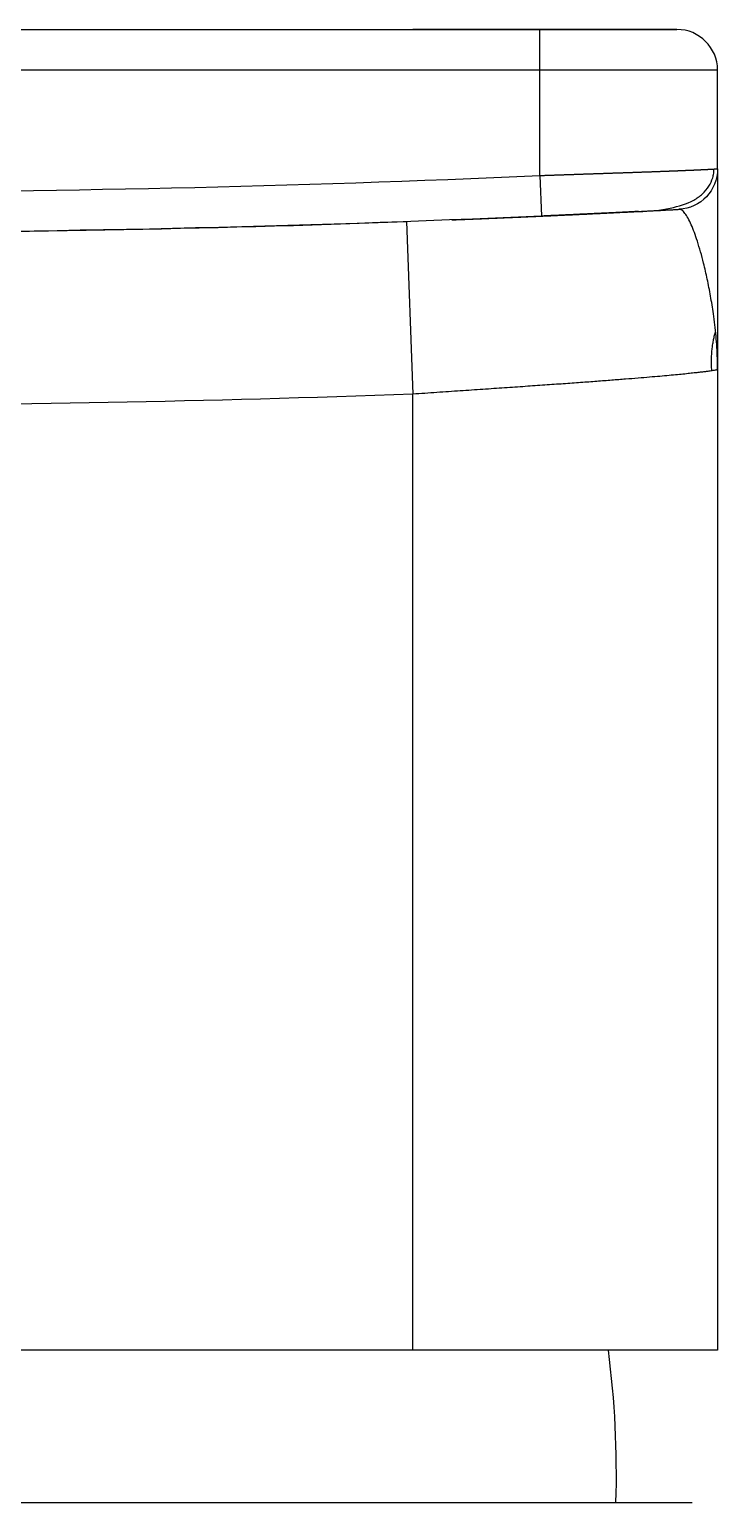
# Model space of a CAD drawing. Extents: x 1481 to 3160, y 4681 to 5260.
# Drawn here: x 1729.09 to 1742.64, y 5035.91 to 5064.91 of the extents above; entities that cross this region are included whole.
import ezdxf

# ---------------------------------------------------------------- set-up
doc = ezdxf.new("R2010")
doc.units = 0
doc.header["$LTSCALE"] = 30
doc.header["$MEASUREMENT"] = 0
doc.layers.add('\\M+5B3DF\\M+5B4E7\\M+5CFDF', color=3, linetype='CONTINUOUS', lineweight=9)

msp = doc.modelspace()

# ---------------------------------------------------------------- linework, layer by layer
at = {"layer": '\\M+5B3DF\\M+5B4E7\\M+5CFDF', "color": 0, "lineweight": -3}
for p, q in [((1710.137, 5064.907), (1739.137, 5064.907)), ((1741.837, 5064.907), (1736.637, 5064.907)), ((1739.137, 5064.107), (1739.137, 5064.907)), ((1739.137, 5064.907), (1741.837, 5064.907)), ((1741.837, 5064.907), (1741.837, 5064.907)), ((1739.137, 5064.107), (1710.137, 5064.107)), ((1739.137, 5062.032), (1739.137, 5064.107)), ((1742.637, 5064.107), (1739.137, 5064.107)), ((1742.637, 5062.165), (1742.637, 5064.107)), ((1742.637, 5064.107), (1742.637, 5064.107)), ((1739.137, 5062.032), (1739.173, 5061.233)), ((1742.637, 5062.165), (1742.637, 5058.207)), ((1736.512, 5061.125), (1736.637, 5057.727)), ((1742.637, 5058.207), (1742.637, 5038.907)), ((1736.637, 5038.907), (1736.637, 5057.727)), ((1736.637, 5038.907), (1712.637, 5038.907)), ((1742.637, 5038.907), (1736.637, 5038.907)), ((1724.637, 5035.907), (1738.698, 5035.907)), ((1738.698, 5035.907), (1742.137, 5035.907))]:
    msp.add_line(p, q, dxfattribs=at)
for centre, radius, start, end in [((1741.837, 5064.107), 0.8, 0, 90), ((1741.837, 5064.107), 0.8, 0, 90), ((1724.637, 5385.157), 323.45, 267.43062, 272.56938), ((1724.637, 5385.157), 324.25, 267.9011, 272.0989), ((1721.645, 5036.466), 19, 358.3145, 7.3821)]:
    msp.add_arc(centre, radius, start, end, dxfattribs=at)
at = {"layer": '\\M+5B3DF\\M+5B4E7\\M+5CFDF', "color": 0, "lineweight": -3, "extrusion": (0, 0, -1)}
for centre, radius, start, end in [((-1741.837, 5062.165), 0.8, 180, 266.9518), ((-1724.637, 5385.157), 324.25, 267.43062, 272.56938), ((-1724.637, 5385.157), 327.65, 267.9011, 272.0989)]:
    msp.add_arc(centre, radius, start, end, dxfattribs=at)
at = {"layer": '\\M+5B3DF\\M+5B4E7\\M+5CFDF', "color": 0, "lineweight": -3}
for points, knots in [([(1739.137, 5062.032), (1739.147, 5062.033), (1739.167, 5062.033), (1739.197, 5062.034), (1739.227, 5062.035), (1739.257, 5062.036), (1739.287, 5062.037), (1739.316, 5062.038), (1739.346, 5062.039), (1739.376, 5062.04), (1739.405, 5062.041), (1739.435, 5062.042), (1739.464, 5062.043), (1739.493, 5062.044), (1739.522, 5062.045), (1739.551, 5062.046), (1739.58, 5062.047), (1739.609, 5062.048), (1739.638, 5062.049), (1739.666, 5062.05), (1739.695, 5062.051), (1739.723, 5062.052), (1739.752, 5062.053), (1739.78, 5062.054), (1739.808, 5062.055), (1739.836, 5062.056), (1739.864, 5062.057), (1739.892, 5062.058), (1739.919, 5062.059), (1739.947, 5062.06), (1739.974, 5062.061), (1740.002, 5062.062), (1740.029, 5062.063), (1740.056, 5062.064), (1740.083, 5062.064), (1740.11, 5062.065), (1740.136, 5062.066), (1740.163, 5062.067), (1740.189, 5062.068), (1740.216, 5062.069), (1740.242, 5062.07), (1740.268, 5062.071), (1740.294, 5062.072), (1740.32, 5062.072), (1740.345, 5062.073), (1740.371, 5062.074), (1740.396, 5062.075), (1740.422, 5062.076), (1740.447, 5062.077), (1740.472, 5062.078), (1740.496, 5062.078), (1740.521, 5062.079), (1740.546, 5062.08), (1740.57, 5062.081), (1740.594, 5062.082), (1740.618, 5062.083), (1740.642, 5062.083), (1740.666, 5062.084), (1740.69, 5062.085), (1740.713, 5062.086), (1740.737, 5062.087), (1740.76, 5062.087), (1740.783, 5062.088), (1740.806, 5062.089), (1740.829, 5062.09), (1740.851, 5062.091), (1740.874, 5062.091), (1740.896, 5062.092), (1740.918, 5062.093), (1740.94, 5062.094), (1740.962, 5062.094), (1740.984, 5062.095), (1741.005, 5062.096), (1741.027, 5062.097), (1741.048, 5062.097), (1741.069, 5062.098), (1741.09, 5062.099), (1741.111, 5062.1), (1741.131, 5062.1), (1741.152, 5062.101), (1741.172, 5062.102), (1741.192, 5062.103), (1741.212, 5062.103), (1741.232, 5062.104), (1741.252, 5062.105), (1741.271, 5062.105), (1741.291, 5062.106), (1741.31, 5062.107), (1741.329, 5062.107), (1741.348, 5062.108), (1741.366, 5062.109), (1741.385, 5062.109), (1741.403, 5062.11), (1741.422, 5062.111), (1741.44, 5062.111), (1741.458, 5062.112), (1741.475, 5062.113), (1741.493, 5062.113), (1741.51, 5062.114), (1741.528, 5062.115), (1741.545, 5062.115), (1741.562, 5062.116), (1741.579, 5062.117), (1741.595, 5062.117), (1741.612, 5062.118), (1741.628, 5062.119), (1741.644, 5062.119), (1741.661, 5062.12), (1741.676, 5062.12), (1741.692, 5062.121), (1741.708, 5062.122), (1741.723, 5062.122), (1741.738, 5062.123), (1741.754, 5062.123), (1741.769, 5062.124), (1741.783, 5062.124), (1741.798, 5062.125), (1741.812, 5062.126), (1741.827, 5062.126), (1741.841, 5062.127), (1741.855, 5062.127), (1741.869, 5062.128), (1741.883, 5062.128), (1741.896, 5062.129), (1741.91, 5062.129), (1741.923, 5062.13), (1741.936, 5062.131), (1741.949, 5062.131), (1741.962, 5062.132), (1741.975, 5062.132), (1741.987, 5062.133), (1742, 5062.133), (1742.012, 5062.134), (1742.024, 5062.134), (1742.036, 5062.135), (1742.048, 5062.135), (1742.06, 5062.136), (1742.071, 5062.136), (1742.083, 5062.137), (1742.094, 5062.137), (1742.105, 5062.138), (1742.116, 5062.138), (1742.127, 5062.138), (1742.137, 5062.139), (1742.148, 5062.139), (1742.158, 5062.14), (1742.169, 5062.14), (1742.179, 5062.141), (1742.189, 5062.141), (1742.199, 5062.142), (1742.208, 5062.142), (1742.218, 5062.143), (1742.228, 5062.143), (1742.237, 5062.143), (1742.246, 5062.144), (1742.255, 5062.144), (1742.264, 5062.145), (1742.273, 5062.145), (1742.282, 5062.145), (1742.29, 5062.146), (1742.299, 5062.146), (1742.307, 5062.147), (1742.315, 5062.147), (1742.323, 5062.147), (1742.331, 5062.148), (1742.339, 5062.148), (1742.347, 5062.148), (1742.354, 5062.149), (1742.362, 5062.149), (1742.369, 5062.15), (1742.376, 5062.15), (1742.383, 5062.15), (1742.39, 5062.151), (1742.397, 5062.151), (1742.404, 5062.151), (1742.41, 5062.152), (1742.417, 5062.152), (1742.423, 5062.152), (1742.429, 5062.153), (1742.436, 5062.153), (1742.442, 5062.153), (1742.448, 5062.153), (1742.453, 5062.154), (1742.459, 5062.154), (1742.465, 5062.154), (1742.47, 5062.155), (1742.476, 5062.155), (1742.481, 5062.155), (1742.486, 5062.156), (1742.491, 5062.156), (1742.496, 5062.156), (1742.501, 5062.156), (1742.506, 5062.157), (1742.51, 5062.157), (1742.515, 5062.157), (1742.519, 5062.157), (1742.524, 5062.158), (1742.528, 5062.158), (1742.532, 5062.158), (1742.536, 5062.158), (1742.54, 5062.159), (1742.544, 5062.159), (1742.548, 5062.159), (1742.552, 5062.159), (1742.555, 5062.159), (1742.559, 5062.16), (1742.562, 5062.16), (1742.565, 5062.16), (1742.569, 5062.16), (1742.572, 5062.16), (1742.575, 5062.161), (1742.578, 5062.161), (1742.581, 5062.161), (1742.584, 5062.161), (1742.586, 5062.161), (1742.589, 5062.161), (1742.592, 5062.162), (1742.594, 5062.162), (1742.596, 5062.162), (1742.599, 5062.162), (1742.601, 5062.162), (1742.603, 5062.162), (1742.605, 5062.162), (1742.607, 5062.163), (1742.609, 5062.163), (1742.611, 5062.163), (1742.613, 5062.163), (1742.615, 5062.163), (1742.616, 5062.163), (1742.618, 5062.163), (1742.619, 5062.163), (1742.621, 5062.164), (1742.622, 5062.164), (1742.624, 5062.164), (1742.625, 5062.164), (1742.626, 5062.164), (1742.627, 5062.164), (1742.628, 5062.164), (1742.629, 5062.164), (1742.63, 5062.164), (1742.631, 5062.164), (1742.632, 5062.164), (1742.632, 5062.164), (1742.633, 5062.164), (1742.634, 5062.164), (1742.634, 5062.165), (1742.635, 5062.165), (1742.635, 5062.165), (1742.636, 5062.165), (1742.636, 5062.165), (1742.636, 5062.165), (1742.637, 5062.165), (1742.637, 5062.165), (1742.637, 5062.165), (1742.637, 5062.165), (1742.637, 5062.165), (1742.637, 5062.165)], [0, 0, 0, 0, 0.005477, 0.010942, 0.016395, 0.021836, 0.027264, 0.032681, 0.038085, 0.043477, 0.048857, 0.054225, 0.05958, 0.064923, 0.070255, 0.075574, 0.08088, 0.086175, 0.091458, 0.096728, 0.101986, 0.107232, 0.112466, 0.117687, 0.122897, 0.128094, 0.133279, 0.138452, 0.143613, 0.148762, 0.153898, 0.159022, 0.164134, 0.169234, 0.174322, 0.179398, 0.184461, 0.189512, 0.194551, 0.199578, 0.204593, 0.209596, 0.214586, 0.219564, 0.22453, 0.229484, 0.234426, 0.239355, 0.244273, 0.249178, 0.254071, 0.258952, 0.26382, 0.268677, 0.273521, 0.278353, 0.283173, 0.287981, 0.292777, 0.29756, 0.302332, 0.307091, 0.311838, 0.316573, 0.321295, 0.326006, 0.330704, 0.33539, 0.340064, 0.344726, 0.349376, 0.354013, 0.358638, 0.363252, 0.367852, 0.372441, 0.377018, 0.381582, 0.386135, 0.390675, 0.395203, 0.399718, 0.404222, 0.408713, 0.413193, 0.41766, 0.422115, 0.426557, 0.430988, 0.435406, 0.439813, 0.444207, 0.448589, 0.452958, 0.457316, 0.461661, 0.465994, 0.470315, 0.474624, 0.478921, 0.483206, 0.487478, 0.491738, 0.495986, 0.500222, 0.504446, 0.508657, 0.512857, 0.517044, 0.521219, 0.525382, 0.529533, 0.533671, 0.537797, 0.541912, 0.546014, 0.550103, 0.554181, 0.558247, 0.5623, 0.566341, 0.57037, 0.574387, 0.578392, 0.582384, 0.586365, 0.590333, 0.594289, 0.598233, 0.602164, 0.606084, 0.609991, 0.613886, 0.617769, 0.62164, 0.625499, 0.629345, 0.63318, 0.637002, 0.640812, 0.64461, 0.648395, 0.652169, 0.65593, 0.659679, 0.663416, 0.667141, 0.670854, 0.674554, 0.678243, 0.681919, 0.685583, 0.689235, 0.692874, 0.696502, 0.700117, 0.703721, 0.707312, 0.71089, 0.714457, 0.718012, 0.721554, 0.725084, 0.728602, 0.732108, 0.735602, 0.739083, 0.742553, 0.74601, 0.749455, 0.752888, 0.756308, 0.759717, 0.763113, 0.766497, 0.76987, 0.773229, 0.776577, 0.779913, 0.783236, 0.786547, 0.789846, 0.793133, 0.796408, 0.799671, 0.802921, 0.806159, 0.809385, 0.812599, 0.815801, 0.81899, 0.822168, 0.825333, 0.828486, 0.831627, 0.834756, 0.837873, 0.840977, 0.844069, 0.847149, 0.850217, 0.853273, 0.856317, 0.859348, 0.862368, 0.865375, 0.86837, 0.871353, 0.874323, 0.877282, 0.880228, 0.883162, 0.886084, 0.888994, 0.891892, 0.894778, 0.897651, 0.900512, 0.903361, 0.906198, 0.909023, 0.911836, 0.914636, 0.917424, 0.9202, 0.922964, 0.925716, 0.928456, 0.931183, 0.933899, 0.936602, 0.939293, 0.941972, 0.944638, 0.947293, 0.949935, 0.952565, 0.955183, 0.957789, 0.960383, 0.962965, 0.965534, 0.968091, 0.970637, 0.973169, 0.97569, 0.978199, 0.980695, 0.98318, 0.985652, 0.988112, 0.99056, 0.992996, 0.995419, 0.997831, 1, 1, 1, 1]), ([(1741.085, 5061.325), (1741.304, 5061.324), (1741.682, 5061.372), (1742.093, 5061.488), (1742.338, 5061.658), (1742.467, 5061.806), (1742.537, 5061.953), (1742.563, 5062.073), (1742.567, 5062.132), (1742.567, 5062.162)], [0, 0, 0, 0, 0.33472, 0.613921, 0.731379, 0.833477, 0.921524, 0.961606, 1, 1, 1, 1]), ([(1737.407, 5061.159), (1737.419, 5061.159), (1737.446, 5061.16), (1737.49, 5061.162), (1737.538, 5061.164), (1737.586, 5061.166), (1737.634, 5061.168), (1737.682, 5061.17), (1737.73, 5061.172), (1737.777, 5061.173), (1737.825, 5061.175), (1737.873, 5061.177), (1737.92, 5061.179), (1737.968, 5061.181), (1738.015, 5061.183), (1738.062, 5061.185), (1738.109, 5061.187), (1738.156, 5061.189), (1738.203, 5061.191), (1738.25, 5061.193), (1738.297, 5061.195), (1738.344, 5061.197), (1738.391, 5061.199), (1738.437, 5061.201), (1738.484, 5061.203), (1738.53, 5061.205), (1738.577, 5061.207), (1738.623, 5061.209), (1738.669, 5061.211), (1738.715, 5061.213), (1738.762, 5061.215), (1738.808, 5061.217), (1738.854, 5061.219), (1738.899, 5061.221), (1738.945, 5061.223), (1738.991, 5061.225), (1739.037, 5061.227), (1739.082, 5061.229), (1739.128, 5061.231), (1739.173, 5061.233), (1739.218, 5061.235), (1739.264, 5061.237), (1739.309, 5061.239), (1739.354, 5061.241), (1739.399, 5061.243), (1739.444, 5061.245), (1739.489, 5061.247), (1739.533, 5061.249), (1739.578, 5061.251), (1739.623, 5061.254), (1739.667, 5061.256), (1739.712, 5061.258), (1739.756, 5061.26), (1739.801, 5061.262), (1739.845, 5061.264), (1739.889, 5061.266), (1739.933, 5061.268), (1739.977, 5061.27), (1740.021, 5061.272), (1740.065, 5061.274), (1740.109, 5061.276), (1740.153, 5061.279), (1740.196, 5061.281), (1740.24, 5061.283), (1740.283, 5061.285), (1740.327, 5061.287), (1740.37, 5061.289), (1740.413, 5061.291), (1740.457, 5061.293), (1740.5, 5061.295), (1740.543, 5061.297), (1740.586, 5061.3), (1740.629, 5061.302), (1740.671, 5061.304), (1740.714, 5061.306), (1740.757, 5061.308), (1740.799, 5061.31), (1740.842, 5061.312), (1740.884, 5061.314), (1740.927, 5061.317), (1740.969, 5061.319), (1741.011, 5061.321), (1741.053, 5061.323), (1741.095, 5061.325), (1741.137, 5061.327), (1741.179, 5061.329), (1741.221, 5061.331), (1741.263, 5061.334), (1741.304, 5061.336), (1741.346, 5061.338), (1741.387, 5061.34), (1741.429, 5061.342), (1741.47, 5061.344), (1741.511, 5061.346), (1741.553, 5061.349), (1741.594, 5061.351), (1741.635, 5061.353), (1741.676, 5061.355), (1741.717, 5061.357), (1741.758, 5061.359), (1741.798, 5061.362), (1741.839, 5061.364), (1741.866, 5061.365), (1741.879, 5061.366)], [0, 0, 0, 0, 0.007215, 0.017221, 0.027217, 0.037203, 0.047178, 0.057143, 0.067099, 0.077046, 0.086984, 0.096913, 0.106833, 0.116745, 0.12665, 0.136546, 0.146436, 0.156318, 0.166193, 0.176062, 0.185924, 0.195781, 0.205632, 0.215477, 0.225318, 0.235153, 0.244984, 0.25481, 0.264633, 0.274451, 0.284266, 0.294078, 0.303887, 0.313694, 0.323498, 0.3333, 0.3431, 0.352899, 0.362696, 0.372493, 0.382289, 0.392085, 0.40188, 0.411676, 0.421472, 0.431269, 0.441067, 0.450866, 0.460667, 0.47047, 0.480275, 0.490082, 0.499892, 0.509706, 0.519522, 0.529342, 0.539166, 0.548994, 0.558827, 0.568664, 0.578506, 0.588354, 0.598207, 0.608066, 0.617931, 0.627802, 0.63768, 0.647565, 0.657457, 0.667357, 0.677265, 0.68718, 0.697104, 0.707036, 0.716977, 0.726928, 0.736887, 0.746857, 0.756836, 0.766825, 0.776825, 0.786836, 0.796858, 0.806891, 0.816935, 0.826991, 0.837059, 0.84714, 0.857233, 0.867339, 0.877458, 0.887591, 0.897737, 0.907896, 0.91807, 0.928259, 0.938462, 0.948679, 0.958912, 0.969161, 0.979424, 0.989704, 1, 1, 1, 1]), ([(1741.083, 5061.324), (1741.083, 5061.324), (1741.034, 5061.322), (1740.931, 5061.317), (1740.765, 5061.308), (1740.588, 5061.3), (1740.402, 5061.291), (1740.255, 5061.283), (1740.155, 5061.279), (1740.104, 5061.276), (1740.053, 5061.274), (1740.003, 5061.271), (1739.952, 5061.269), (1739.901, 5061.267), (1739.85, 5061.264), (1739.798, 5061.262), (1739.747, 5061.259), (1739.695, 5061.257), (1739.644, 5061.255), (1739.592, 5061.252), (1739.54, 5061.25), (1739.488, 5061.247), (1739.436, 5061.245), (1739.383, 5061.243), (1739.331, 5061.24), (1739.278, 5061.238), (1739.226, 5061.235), (1739.19, 5061.234), (1739.173, 5061.233)], [0, 0, 0, 0, 0.000008, 0.099272, 0.198276, 0.297657, 0.398042, 0.500039, 0.525658, 0.551156, 0.576541, 0.601823, 0.627011, 0.652113, 0.67714, 0.702101, 0.727005, 0.751863, 0.776683, 0.801476, 0.826251, 0.851018, 0.875787, 0.900567, 0.925369, 0.950202, 0.975076, 1, 1, 1, 1]), ([(1742.637, 5058.207), (1742.636, 5058.28), (1742.635, 5058.428), (1742.624, 5058.65), (1742.608, 5058.872), (1742.586, 5059.094), (1742.551, 5059.357), (1742.5, 5059.659), (1742.436, 5059.995), (1742.351, 5060.367), (1742.244, 5060.741), (1742.118, 5061.081), (1742.015, 5061.272), (1741.945, 5061.344), (1741.912, 5061.361), (1741.894, 5061.366), (1741.886, 5061.366), (1741.878, 5061.366), (1741.877, 5061.366)], [0, 0, 0, 0, 0.048803, 0.098152, 0.148132, 0.198829, 0.25033, 0.333934, 0.417316, 0.500563, 0.630287, 0.750744, 0.875322, 0.9377, 0.969005, 0.984703, 0.996004, 1, 1, 1, 1]), ([(1742.526, 5058.188), (1742.522, 5058.187), (1742.503, 5058.184), (1742.463, 5058.179), (1742.398, 5058.17), (1742.32, 5058.16), (1742.227, 5058.15), (1742.118, 5058.138), (1741.992, 5058.124), (1741.848, 5058.11), (1741.685, 5058.095), (1741.502, 5058.078), (1741.298, 5058.061), (1741.072, 5058.042), (1740.824, 5058.022), (1740.553, 5058.001), (1740.258, 5057.978), (1739.94, 5057.955), (1739.599, 5057.93), (1739.235, 5057.905), (1738.849, 5057.878), (1738.442, 5057.85), (1738.015, 5057.821), (1737.569, 5057.791), (1737.108, 5057.759), (1736.795, 5057.738), (1736.637, 5057.727)], [0, 0, 0, 0, 0.006611, 0.035532, 0.06575, 0.097264, 0.130075, 0.164183, 0.199588, 0.23629, 0.274289, 0.313585, 0.354179, 0.396071, 0.43926, 0.483747, 0.529532, 0.576614, 0.624995, 0.674673, 0.725649, 0.777924, 0.831496, 0.886366, 0.942534, 1, 1, 1, 1]), ([(1742.637, 5058.207), (1742.636, 5058.207), (1742.635, 5058.206), (1742.627, 5058.205), (1742.612, 5058.202), (1742.589, 5058.198), (1742.56, 5058.193), (1742.537, 5058.189), (1742.526, 5058.188)], [0, 0, 0, 0, 0.151398, 0.312051, 0.481966, 0.661145, 0.849594, 1, 1, 1, 1])]:
    msp.add_open_spline(points, degree=3, knots=knots, dxfattribs=at)
msp.add_open_spline([(1742.523, 5058.195), (1742.496, 5058.6), (1742.595, 5058.951)], degree=2, dxfattribs=at)

doc.saveas('drawing.dxf')
